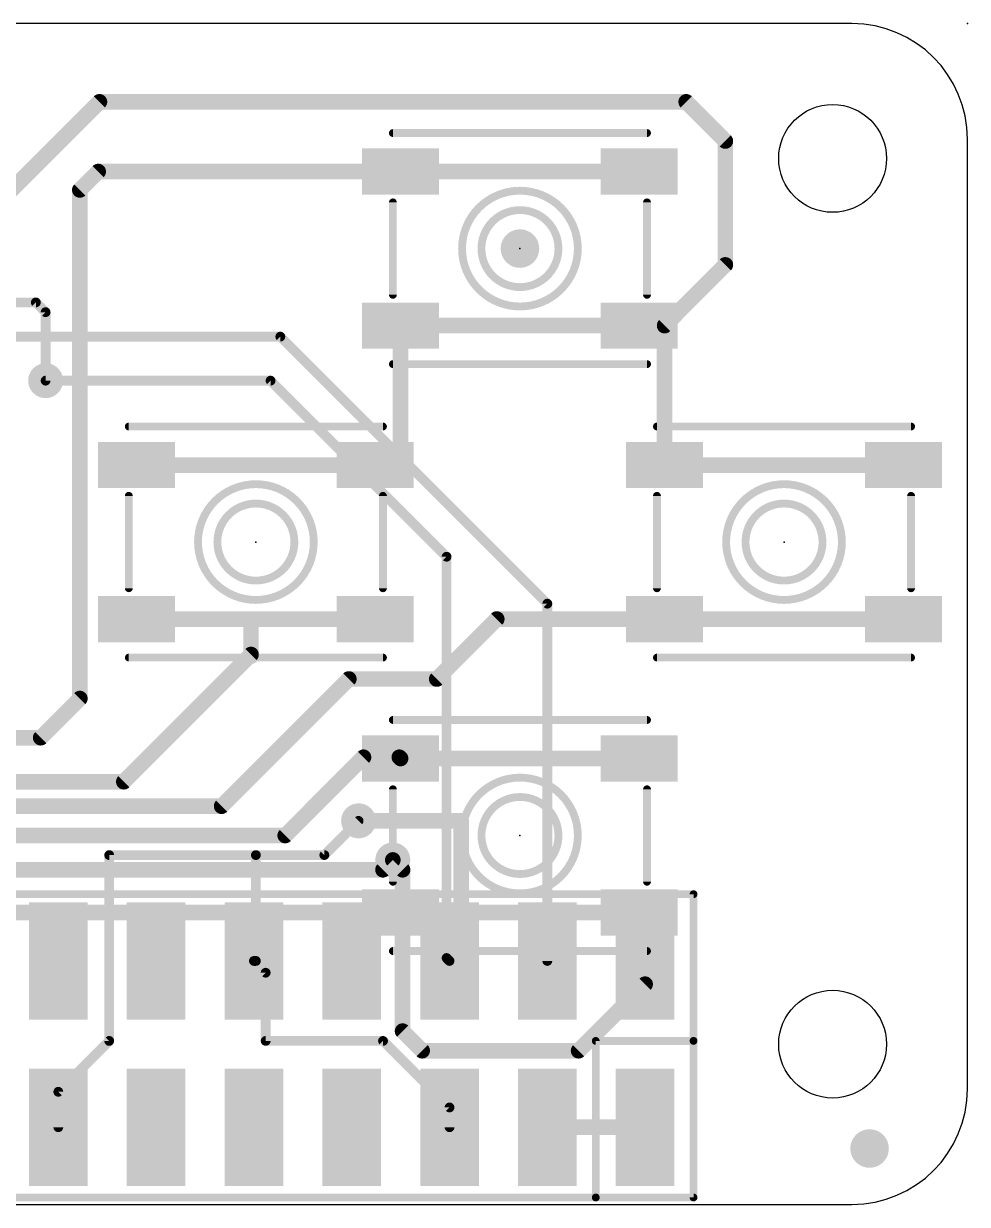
# Model space of a CAD drawing. Extents: x 0 to 65, y -0.7 to 30.
# Drawn here: x 40.45 to 64.96, y -0.69 to 29.97 of the extents above; entities that cross this region are included whole.
import ezdxf

# ---------------------------------------------------------------- set-up
doc = ezdxf.new("R2010")
doc.units = 0
for name, color, linetype in [('1', 12, 'CONTINUOUS'), ('16', 132, 'CONTINUOUS'), ('18', 110, 'CONTINUOUS'), ('20', 4, 'CONTINUOUS'), ('21', 40, 'CONTINUOUS'), ('22', 253, 'CONTINUOUS'), ('23', 53, 'CONTINUOUS')]:
    doc.layers.add(name, color=color, linetype=linetype)

# ---------------------------------------------------------------- blocks, each defined once
blk = doc.blocks.new('PIE')
at = {"const_width": 0.5}
blk.add_lwpolyline([(0, -0.25, 1), (0, 0.25, 1), (0, -0.25)], format="xyb", dxfattribs=at)
blk = doc.blocks.new('RECT')
blk.add_solid([(-0.5, -0.5), (0.5, -0.5), (-0.5, 0.5), (0.5, 0.5)])
blk = doc.blocks.new('ROUNDV')
at = {"const_width": 0.5}
blk.add_lwpolyline([(0, -0.25, 1), (0, 0.25, 1), (0, -0.25)], format="xyb", dxfattribs=at)

msp = doc.modelspace()

# ---------------------------------------------------------------- linework, layer by layer
at = {"layer": '1'}
for points, const_width in [([(40.094, 25.616), (42.418, 27.94)], 0.4064), ([(42.418, 27.94), (57.658, 27.94)], 0.4064), ([(57.658, 27.94), (58.674, 26.924)], 0.4064), ([(58.674, 26.924), (58.674, 23.706)], 0.4064), ([(42.386, 26.13), (41.91, 25.654)], 0.4064), ([(50.24, 26.13), (42.386, 26.13)], 0.4064), ([(50.24, 26.13), (56.44, 26.13)], 0.4064), ([(41.91, 25.654), (41.91, 12.446)], 0.4064), ([(58.674, 23.706), (57.098, 22.13)], 0.4064), ([(36.449, 22.733), (40.767, 22.733)], 0.254), ([(40.767, 22.733), (41.021, 22.479)], 0.254), ([(41.021, 22.479), (41.021, 20.701)], 0.254), ([(50.24, 22.13), (49.582, 22.13)], 0.4064), ([(50.24, 18.51), (50.24, 22.13)], 0.4064), ([(50.24, 22.13), (56.44, 22.13)], 0.4064), ([(56.44, 22.13), (57.098, 22.13)], 0.4064), ([(57.098, 22.13), (57.098, 18.51)], 0.4064), ([(43.382, 18.51), (49.582, 18.51)], 0.4064), ([(49.582, 18.51), (50.24, 18.51)], 0.4064), ([(57.098, 18.51), (63.298, 18.51)], 0.4064), ([(43.382, 14.51), (46.355, 14.51)], 0.4064), ([(46.355, 14.51), (49.582, 14.51)], 0.4064), ([(46.355, 13.716), (46.355, 14.51)], 0.4064), ([(52.737, 14.51), (51.181, 12.954)], 0.4064), ([(57.098, 14.51), (52.737, 14.51)], 0.4064), ([(63.298, 14.51), (57.098, 14.51)], 0.4064), ([(46.355, 13.589), (46.355, 13.716)], 0.4064), ([(43.053, 10.287), (46.355, 13.589)], 0.4064), ([(46.355, 13.546), (46.355, 13.589)], 0.4064), ([(48.895, 12.954), (45.593, 9.652)], 0.4064), ([(51.181, 12.954), (48.895, 12.954)], 0.4064), ([(41.91, 12.446), (40.894, 11.43)], 0.4064), ([(40.894, 11.43), (31.242, 11.43)], 0.4064), ([(47.244, 8.89), (49.276, 10.922)], 0.4064), ([(49.276, 10.922), (50.208, 10.922)], 0.4064), ([(50.208, 10.922), (50.24, 10.89)], 0.4064), ([(56.44, 10.89), (50.24, 10.89)], 0.4064), ([(43.053, 10.287), (17.653, 10.287)], 0.4064), ([(45.593, 9.652), (18.288, 9.652)], 0.4064), ([(49.149, 9.271), (51.816, 9.271)], 0.4064), ([(51.816, 9.271), (51.816, 6.89)], 0.4064), ([(19.05, 8.89), (47.244, 8.89)], 0.4064), ([(50.038, 8.255), (49.784, 8.001)], 0.4064), ([(49.784, 8.001), (36.2709, 8.001)], 0.4064), ([(50.24, 6.89), (33.496, 6.89)], 0.4064), ([(50.24, 6.89), (51.816, 6.89)], 0.4064), ([(51.816, 6.89), (56.44, 6.89)], 0.4064)]:
    msp.add_lwpolyline(points, dxfattribs=dict(at, const_width=const_width))
for points, const_width in [([(42.418, 28.0416, 1), (42.418, 27.8384)], 0.2032), ([(42.4898, 27.8682, 1), (42.3462, 28.0118)], 0.2032), ([(57.7298, 28.0118, 1), (57.5862, 27.8682)], 0.2032), ([(57.658, 27.8384, 1), (57.658, 28.0416)], 0.2032), ([(58.7756, 26.924, 1), (58.5724, 26.924)], 0.2032), ([(58.6022, 26.8522, 1), (58.7458, 26.9958)], 0.2032), ([(42.386, 26.2316, 1), (42.386, 26.0284)], 0.2032), ([(42.4578, 26.0582, 1), (42.3142, 26.2018)], 0.2032), ([(50.24, 26.2316, 1), (50.24, 26.0284)], 0.2032), ([(50.24, 26.0284, 1), (50.24, 26.2316)], 0.2032), ([(56.44, 26.0284, 1), (56.44, 26.2316)], 0.2032), ([(42.0116, 25.654, 1), (41.8084, 25.654)], 0.2032), ([(41.8382, 25.7258, 1), (41.9818, 25.5822)], 0.2032), ([(58.5724, 23.706, 1), (58.7756, 23.706)], 0.2032), ([(58.7458, 23.6342, 1), (58.6022, 23.7778)], 0.2032), ([(40.8119, 22.7779, 1), (40.7221, 22.6881)], 0.127), ([(40.767, 22.6695, 1), (40.767, 22.7965)], 0.127), ([(41.0845, 22.479, 1), (40.9575, 22.479)], 0.127), ([(40.9761, 22.4341, 1), (41.0659, 22.5239)], 0.127), ([(49.582, 22.2316, 1), (49.582, 22.0284)], 0.2032), ([(50.3416, 22.13, 1), (50.1384, 22.13)], 0.2032), ([(50.24, 22.2316, 1), (50.24, 22.0284)], 0.2032), ([(50.24, 22.0284, 1), (50.24, 22.2316)], 0.2032), ([(56.44, 22.2316, 1), (56.44, 22.0284)], 0.2032), ([(56.44, 22.0284, 1), (56.44, 22.2316)], 0.2032), ([(57.1996, 22.13, 1), (56.9964, 22.13)], 0.2032), ([(57.0262, 22.2018, 1), (57.1698, 22.0582)], 0.2032), ([(57.098, 22.0284, 1), (57.098, 22.2316)], 0.2032), ([(40.9575, 20.701, 1), (41.0845, 20.701)], 0.127), ([(43.382, 18.6116, 1), (43.382, 18.4084)], 0.2032), ([(49.582, 18.6116, 1), (49.582, 18.4084)], 0.2032), ([(49.582, 18.4084, 1), (49.582, 18.6116)], 0.2032), ([(50.24, 18.4084, 1), (50.24, 18.6116)], 0.2032), ([(57.098, 18.6116, 1), (57.098, 18.4084)], 0.2032), ([(63.298, 18.4084, 1), (63.298, 18.6116)], 0.2032), ([(50.1384, 18.51, 1), (50.3416, 18.51)], 0.2032), ([(56.9964, 18.51, 1), (57.1996, 18.51)], 0.2032), ([(43.382, 14.6116, 1), (43.382, 14.4084)], 0.2032), ([(46.355, 14.6116, 1), (46.355, 14.4084)], 0.2032), ([(46.4566, 14.51, 1), (46.2534, 14.51)], 0.2032), ([(46.355, 14.4084, 1), (46.355, 14.6116)], 0.2032), ([(49.582, 14.4084, 1), (49.582, 14.6116)], 0.2032), ([(52.737, 14.6116, 1), (52.737, 14.4084)], 0.2032), ([(52.8088, 14.4382, 1), (52.6652, 14.5818)], 0.2032), ([(57.098, 14.6116, 1), (57.098, 14.4084)], 0.2032), ([(57.098, 14.4084, 1), (57.098, 14.6116)], 0.2032), ([(63.298, 14.4084, 1), (63.298, 14.6116)], 0.2032), ([(46.4566, 13.716, 1), (46.2534, 13.716)], 0.2032), ([(46.2534, 13.716, 1), (46.4566, 13.716)], 0.2032), ([(46.4566, 13.589, 1), (46.2534, 13.589)], 0.2032), ([(46.2534, 13.589, 1), (46.4566, 13.589)], 0.2032), ([(46.2534, 13.546, 1), (46.4566, 13.546)], 0.2032), ([(46.4268, 13.5172, 1), (46.2832, 13.6608)], 0.2032), ([(48.895, 13.0556, 1), (48.895, 12.8524)], 0.2032), ([(48.9668, 12.8822, 1), (48.8232, 13.0258)], 0.2032), ([(51.1092, 13.0258, 1), (51.2528, 12.8822)], 0.2032), ([(51.181, 12.8524, 1), (51.181, 13.0556)], 0.2032), ([(41.9818, 12.3742, 1), (41.8382, 12.5178)], 0.2032), ([(41.8084, 12.446, 1), (42.0116, 12.446)], 0.2032), ([(40.8222, 11.5018, 1), (40.9658, 11.3582)], 0.2032), ([(40.894, 11.3284, 1), (40.894, 11.5316)], 0.2032), ([(49.276, 11.0236, 1), (49.276, 10.8204)], 0.2032), ([(49.3478, 10.8502, 1), (49.2042, 10.9938)], 0.2032), ([(50.2798, 10.9938, 1), (50.1362, 10.8502)], 0.2032), ([(50.24, 10.9916, 1), (50.24, 10.7884)], 0.2032), ([(50.1682, 10.8182, 1), (50.3118, 10.9618)], 0.2032), ([(50.208, 10.8204, 1), (50.208, 11.0236)], 0.2032), ([(56.44, 10.7884, 1), (56.44, 10.9916)], 0.2032), ([(42.9812, 10.3588, 1), (43.1248, 10.2152)], 0.2032), ([(43.053, 10.1854, 1), (43.053, 10.3886)], 0.2032), ([(45.5212, 9.7238, 1), (45.6648, 9.5802)], 0.2032), ([(45.593, 9.5504, 1), (45.593, 9.7536)], 0.2032), ([(49.149, 9.3726, 1), (49.149, 9.1694)], 0.2032), ([(51.9176, 9.271, 1), (51.7144, 9.271)], 0.2032), ([(51.816, 9.1694, 1), (51.816, 9.3726)], 0.2032), ([(47.1722, 8.9618, 1), (47.3158, 8.8182)], 0.2032), ([(47.244, 8.7884, 1), (47.244, 8.9916)], 0.2032), ([(50.1098, 8.1832, 1), (49.9662, 8.3268)], 0.2032), ([(49.7122, 8.0728, 1), (49.8558, 7.9292)], 0.2032), ([(49.784, 7.8994, 1), (49.784, 8.1026)], 0.2032), ([(50.24, 6.9916, 1), (50.24, 6.7884)], 0.2032), ([(50.24, 6.7884, 1), (50.24, 6.9916)], 0.2032), ([(51.816, 6.9916, 1), (51.816, 6.7884)], 0.2032), ([(51.816, 6.7884, 1), (51.816, 6.9916)], 0.2032), ([(56.44, 6.7884, 1), (56.44, 6.9916)], 0.2032), ([(51.7144, 6.89, 1), (51.9176, 6.89)], 0.2032)]:
    msp.add_lwpolyline(points, format="xyb", dxfattribs=dict(at, const_width=const_width))
at = {"layer": '16'}
for points, const_width in [([(47.117, 21.844), (39.878, 21.844)], 0.254), ([(54.0509, 14.9101), (47.117, 21.844)], 0.254), ([(41.021, 20.701), (46.863, 20.701)], 0.254), ([(46.863, 20.701), (51.435, 16.129)], 0.254), ([(51.435, 16.129), (51.435, 5.7085)], 0.254), ([(54.0509, 5.6326), (54.0509, 14.9101)], 0.254), ([(49.149, 9.271), (48.26, 8.382)], 0.254), ([(42.672, 3.556), (42.672, 8.382)], 0.254), ([(42.672, 8.382), (46.482, 8.382)], 0.254), ([(46.482, 8.382), (46.482, 5.6326)], 0.254), ([(48.26, 8.382), (46.482, 8.382)], 0.254), ([(50.292, 8.001), (50.038, 8.255)], 0.4064), ([(50.292, 3.81), (50.292, 8.001)], 0.4064), ([(51.435, 5.7085), (51.5109, 5.6326)], 0.254), ([(56.5909, 5.6326), (56.5909, 5.0289)], 0.4064), ([(46.482, 5.6326), (46.4309, 5.6326)], 0.254), ([(46.736, 5.3275), (46.4309, 5.6326)], 0.254), ([(46.736, 3.556), (46.736, 5.3275)], 0.254), ([(56.5909, 5.0289), (54.864, 3.302)], 0.4064), ([(50.8, 3.302), (50.292, 3.81)], 0.4064), ([(41.3509, 2.2349), (42.672, 3.556)], 0.254), ([(49.784, 3.556), (46.736, 3.556)], 0.254), ([(51.5109, 1.8291), (49.784, 3.556)], 0.254), ([(54.864, 3.302), (50.8, 3.302)], 0.4064), ([(41.3509, 1.3146), (41.3509, 2.2349)], 0.254), ([(51.5109, 1.3146), (51.5109, 1.8291)], 0.254), ([(56.5909, 1.3146), (54.0509, 1.3146)], 0.4064)]:
    msp.add_lwpolyline(points, dxfattribs=dict(at, const_width=const_width))
for points, const_width in [([(47.1619, 21.8889, 1), (47.0721, 21.7991)], 0.127), ([(47.117, 21.7805, 1), (47.117, 21.9075)], 0.127), ([(41.021, 20.7645, 1), (41.021, 20.6375)], 0.127), ([(46.9079, 20.7459, 1), (46.8181, 20.6561)], 0.127), ([(46.863, 20.6375, 1), (46.863, 20.7645)], 0.127), ([(51.4985, 16.129, 1), (51.3715, 16.129)], 0.127), ([(51.3901, 16.0841, 1), (51.4799, 16.1739)], 0.127), ([(54.1144, 14.9101, 1), (53.9874, 14.9101)], 0.127), ([(54.006, 14.8652, 1), (54.0958, 14.955)], 0.127), ([(49.1939, 9.2261, 1), (49.1041, 9.3159)], 0.127), ([(42.7355, 8.382, 1), (42.6085, 8.382)], 0.127), ([(42.672, 8.4455, 1), (42.672, 8.3185)], 0.127), ([(46.5455, 8.382, 1), (46.4185, 8.382)], 0.127), ([(46.482, 8.4455, 1), (46.482, 8.3185)], 0.127), ([(46.482, 8.3185, 1), (46.482, 8.4455)], 0.127), ([(48.2151, 8.4269, 1), (48.3049, 8.3371)], 0.127), ([(48.26, 8.3185, 1), (48.26, 8.4455)], 0.127), ([(50.1098, 8.3268, 1), (49.9662, 8.1832)], 0.2032), ([(50.3936, 8.001, 1), (50.1904, 8.001)], 0.2032), ([(50.2202, 7.9292, 1), (50.3638, 8.0728)], 0.2032), ([(51.4799, 5.7534, 1), (51.3901, 5.6636)], 0.127), ([(56.6925, 5.6326, 1), (56.4893, 5.6326)], 0.2032), ([(46.4309, 5.6961, 1), (46.4309, 5.5691)], 0.127), ([(46.4758, 5.6775, 1), (46.386, 5.5877)], 0.127), ([(46.4185, 5.6326, 1), (46.5455, 5.6326)], 0.127), ([(46.482, 5.5691, 1), (46.482, 5.6961)], 0.127), ([(51.3715, 5.7085, 1), (51.4985, 5.7085)], 0.127), ([(51.466, 5.5877, 1), (51.5558, 5.6775)], 0.127), ([(53.9874, 5.6326, 1), (54.1144, 5.6326)], 0.127), ([(46.7995, 5.3275, 1), (46.6725, 5.3275)], 0.127), ([(46.6911, 5.2826, 1), (46.7809, 5.3724)], 0.127), ([(56.6627, 4.9571, 1), (56.5191, 5.1007)], 0.2032), ([(56.4893, 5.0289, 1), (56.6925, 5.0289)], 0.2032), ([(50.3638, 3.8818, 1), (50.2202, 3.7382)], 0.2032), ([(42.7169, 3.5111, 1), (42.6271, 3.6009)], 0.127), ([(46.736, 3.6195, 1), (46.736, 3.4925)], 0.127), ([(49.8289, 3.6009, 1), (49.7391, 3.5111)], 0.127), ([(49.784, 3.4925, 1), (49.784, 3.6195)], 0.127), ([(50.1904, 3.81, 1), (50.3936, 3.81)], 0.2032), ([(42.6085, 3.556, 1), (42.7355, 3.556)], 0.127), ([(46.6725, 3.556, 1), (46.7995, 3.556)], 0.127), ([(50.8, 3.4036, 1), (50.8, 3.2004)], 0.2032), ([(50.7282, 3.2302, 1), (50.8718, 3.3738)], 0.2032), ([(54.7922, 3.3738, 1), (54.9358, 3.2302)], 0.2032), ([(54.864, 3.2004, 1), (54.864, 3.4036)], 0.2032), ([(41.4144, 2.2349, 1), (41.2874, 2.2349)], 0.127), ([(41.306, 2.2798, 1), (41.3958, 2.19)], 0.127), ([(51.5744, 1.8291, 1), (51.4474, 1.8291)], 0.127), ([(51.466, 1.7842, 1), (51.5558, 1.874)], 0.127), ([(41.2874, 1.3146, 1), (41.4144, 1.3146)], 0.127), ([(51.4474, 1.3146, 1), (51.5744, 1.3146)], 0.127), ([(54.0509, 1.4162, 1), (54.0509, 1.213)], 0.2032), ([(56.5909, 1.213, 1), (56.5909, 1.4162)], 0.2032)]:
    msp.add_lwpolyline(points, format="xyb", dxfattribs=dict(at, const_width=const_width))
at = {"layer": '20'}
for p, q in [((61.9605, 29.972), (2.9605, 29.972)), ((64.9605, 2.3116), (64.9605, 26.972)), ((2.9605, -0.6884), (61.9605, -0.6884))]:
    msp.add_line(p, q, dxfattribs=at)
for centre in [(61.4605, 26.472), (61.4605, 3.472)]:
    msp.add_circle(centre, 1.4, dxfattribs=at)
for centre, start, end in [((61.9605, 26.972), 0, 90), ((61.9605, 2.3116), 270, 0)]:
    msp.add_arc(centre, 3, start, end, dxfattribs=at)
at = {"layer": '21', "const_width": 0.2032}
for points in [[(50.04, 27.13), (56.64, 27.13)], [(50.04, 22.93), (50.04, 25.33)], [(56.64, 25.33), (56.64, 22.93)], [(56.64, 21.13), (50.04, 21.13)], [(43.182, 19.51), (49.782, 19.51)], [(56.898, 19.51), (63.498, 19.51)], [(43.182, 15.31), (43.182, 17.71)], [(49.782, 17.71), (49.782, 15.31)], [(56.898, 15.31), (56.898, 17.71)], [(63.498, 17.71), (63.498, 15.31)], [(49.782, 13.51), (43.182, 13.51)], [(63.498, 13.51), (56.898, 13.51)], [(50.04, 11.89), (56.64, 11.89)], [(50.04, 7.69), (50.04, 10.09)], [(56.64, 10.09), (56.64, 7.69)], [(56.64, 5.89), (50.04, 5.89)]]:
    msp.add_lwpolyline(points, dxfattribs=at)
at = {"layer": '21'}
for points, const_width in [([(50.04, 27.1808, 1), (50.04, 27.0792)], 0.1016), ([(56.64, 27.0792, 1), (56.64, 27.1808)], 0.1016), ([(53.34, 22.6267, 1), (53.34, 25.6333, 1), (53.34, 22.6267)], 0.2032), ([(50.0908, 25.33, 1), (49.9892, 25.33)], 0.1016), ([(53.34, 23.13, 1), (53.34, 25.13, 1), (53.34, 23.13)], 0.2032), ([(56.6908, 25.33, 1), (56.5892, 25.33)], 0.1016), ([(49.9892, 22.93, 1), (50.0908, 22.93)], 0.1016), ([(56.5892, 22.93, 1), (56.6908, 22.93)], 0.1016), ([(50.04, 21.1808, 1), (50.04, 21.0792)], 0.1016), ([(56.64, 21.0792, 1), (56.64, 21.1808)], 0.1016), ([(43.182, 19.5608, 1), (43.182, 19.4592)], 0.1016), ([(49.782, 19.4592, 1), (49.782, 19.5608)], 0.1016), ([(56.898, 19.5608, 1), (56.898, 19.4592)], 0.1016), ([(63.498, 19.4592, 1), (63.498, 19.5608)], 0.1016), ([(46.482, 15.0067, 1), (46.482, 18.0133, 1), (46.482, 15.0067)], 0.2032), ([(60.198, 15.0067, 1), (60.198, 18.0133, 1), (60.198, 15.0067)], 0.2032), ([(43.2328, 17.71, 1), (43.1312, 17.71)], 0.1016), ([(49.8328, 17.71, 1), (49.7312, 17.71)], 0.1016), ([(56.9488, 17.71, 1), (56.8472, 17.71)], 0.1016), ([(63.5488, 17.71, 1), (63.4472, 17.71)], 0.1016), ([(46.482, 15.51, 1), (46.482, 17.51, 1), (46.482, 15.51)], 0.2032), ([(60.198, 15.51, 1), (60.198, 17.51, 1), (60.198, 15.51)], 0.2032), ([(43.1312, 15.31, 1), (43.2328, 15.31)], 0.1016), ([(49.7312, 15.31, 1), (49.8328, 15.31)], 0.1016), ([(56.8472, 15.31, 1), (56.9488, 15.31)], 0.1016), ([(63.4472, 15.31, 1), (63.5488, 15.31)], 0.1016), ([(43.182, 13.5608, 1), (43.182, 13.4592)], 0.1016), ([(49.782, 13.4592, 1), (49.782, 13.5608)], 0.1016), ([(56.898, 13.5608, 1), (56.898, 13.4592)], 0.1016), ([(63.498, 13.4592, 1), (63.498, 13.5608)], 0.1016), ([(50.04, 11.9408, 1), (50.04, 11.8392)], 0.1016), ([(56.64, 11.8392, 1), (56.64, 11.9408)], 0.1016), ([(53.34, 7.3867, 1), (53.34, 10.3933, 1), (53.34, 7.3867)], 0.2032), ([(50.0908, 10.09, 1), (49.9892, 10.09)], 0.1016), ([(56.6908, 10.09, 1), (56.5892, 10.09)], 0.1016), ([(53.34, 7.89, 1), (53.34, 9.89, 1), (53.34, 7.89)], 0.2032), ([(49.9892, 7.69, 1), (50.0908, 7.69)], 0.1016), ([(56.5892, 7.69, 1), (56.6908, 7.69)], 0.1016), ([(50.04, 5.9408, 1), (50.04, 5.8392)], 0.1016), ([(56.64, 5.8392, 1), (56.64, 5.9408)], 0.1016)]:
    msp.add_lwpolyline(points, format="xyb", dxfattribs=dict(at, const_width=const_width))
at = {"layer": '22', "const_width": 0.2032}
for points in [[(57.8485, 7.366), (7.0485, 7.366)], [(57.8485, 3.556), (57.8485, 7.366)], [(57.8485, 3.556), (55.3085, 3.556)], [(55.3085, 3.556), (55.3085, -0.508)], [(57.8485, -0.508), (57.8485, 3.556)], [(7.0485, -0.508), (55.3085, -0.508)], [(55.3085, -0.508), (57.8485, -0.508)]]:
    msp.add_lwpolyline(points, dxfattribs=at)
at = {"layer": '22', "const_width": 0.1016}
for points in [[(57.8993, 7.366, 1), (57.7977, 7.366)], [(57.8485, 7.3152, 1), (57.8485, 7.4168)], [(55.3085, 3.6068, 1), (55.3085, 3.5052)], [(55.3593, 3.556, 1), (55.2577, 3.556)], [(57.8993, 3.556, 1), (57.7977, 3.556)], [(57.7977, 3.556, 1), (57.8993, 3.556)], [(57.8485, 3.5052, 1), (57.8485, 3.6068)], [(55.3085, -0.4572, 1), (55.3085, -0.5588)], [(55.2577, -0.508, 1), (55.3593, -0.508)], [(55.3085, -0.5588, 1), (55.3085, -0.4572)], [(57.7977, -0.508, 1), (57.8993, -0.508)], [(57.8485, -0.5588, 1), (57.8485, -0.4572)]]:
    msp.add_lwpolyline(points, format="xyb", dxfattribs=at)
at = {"layer": '23'}
for p in [(64.9605, 29.972), (53.34, 24.13), (53.34, 24.13), (46.482, 16.51), (60.198, 16.51), (53.34, 8.89)]:
    msp.add_point(p, dxfattribs=at)

# ---------------------------------------------------------------- block references
at = {"layer": '1', "xscale": 2, "yscale": 1.2}
for p in [(50.24, 26.13), (56.44, 26.13), (50.24, 22.13), (56.44, 22.13), (50.24, 10.89), (56.44, 10.89), (50.24, 6.89), (56.44, 6.89)]:
    msp.add_blockref('RECT', p, dxfattribs=at)
at = {"layer": '1'}
msp.add_blockref('PIE', (53.34, 24.13), dxfattribs=at)
at = {"layer": '1', "xscale": 2, "yscale": 1.2, "rotation": 180}
for p in [(43.382, 18.51), (49.582, 18.51), (57.098, 18.51), (63.298, 18.51), (43.382, 14.51), (49.582, 14.51), (57.098, 14.51), (63.298, 14.51)]:
    msp.add_blockref('RECT', p, dxfattribs=at)
at = {"layer": '16', "xscale": 3.048, "yscale": 1.524}
for p, rotation in [((41.3509, 5.6326), 270), ((43.8909, 5.6326), 270), ((46.4309, 5.6326), 270), ((48.9709, 5.6326), 270), ((51.5109, 5.6326), 270), ((54.0509, 5.6326), 270), ((56.5909, 5.6326), 90), ((41.3509, 1.3146), 90), ((43.8909, 1.3146), 90), ((46.4309, 1.3146), 90), ((48.9709, 1.3146), 90), ((51.5109, 1.3146), 90), ((54.0509, 1.3146), 90), ((56.5909, 1.3146), 90)]:
    msp.add_blockref('RECT', p, dxfattribs=dict(at, rotation=rotation))
at = {"layer": '16'}
msp.add_blockref('PIE', (62.4205, 0.762), dxfattribs=at)
at = {"layer": '18', "xscale": 0.9064, "yscale": 0.9064}
for p in [(41.021, 20.701), (41.021, 20.701), (49.149, 9.271), (49.149, 9.271), (50.038, 8.255), (50.038, 8.255)]:
    msp.add_blockref('ROUNDV', p, dxfattribs=at)

doc.saveas('drawing.dxf')
